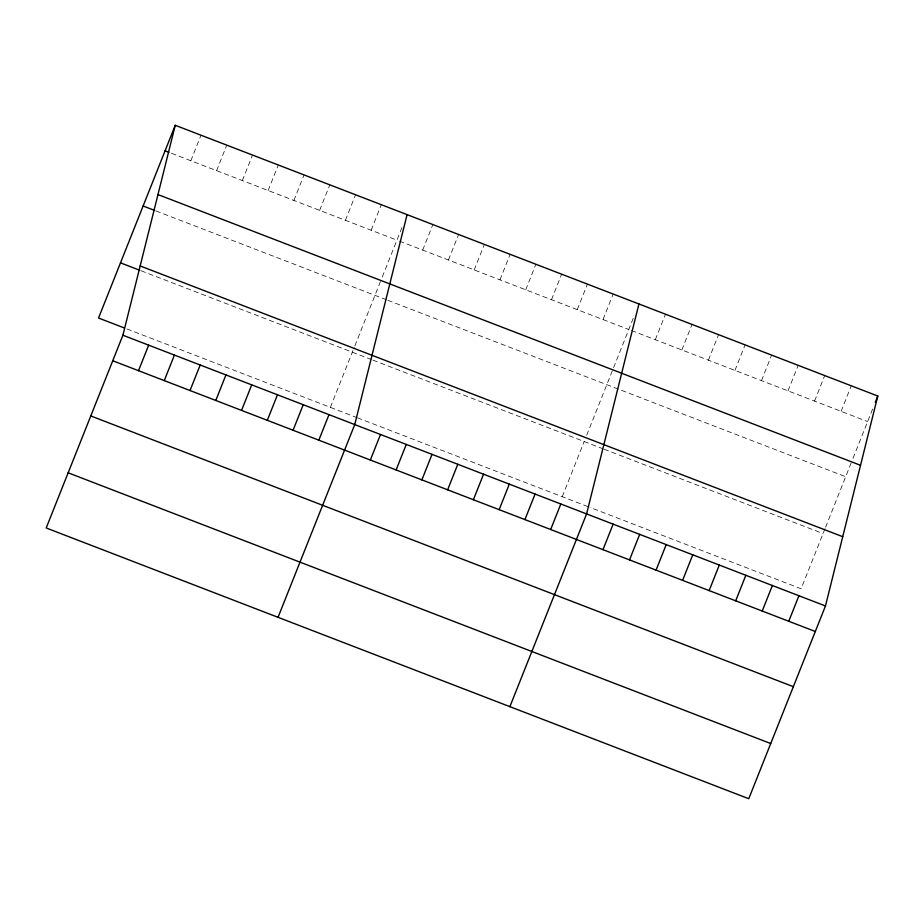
<?xml version="1.0" encoding="UTF-8"?>
<svg xmlns="http://www.w3.org/2000/svg" width="924" height="924" viewBox="0 0 924 924"><rect width="100%" height="100%" fill="white"/><g stroke="black" fill="none" stroke-linecap="round" stroke-linejoin="round"><path stroke-width="0.69" stroke-dasharray="4.62 3.46" d="M190.841 160.73L200.993 135.204M216.597 170.663L226.761 145.137M242.365 180.584L252.518 155.059M268.122 190.517L278.286 164.992M293.878 200.439L304.042 174.913M319.646 210.372L329.799 184.846M345.403 220.293L355.567 194.768M371.159 230.226L381.323 204.701M330.376 407.368L354.354 347.135M354.851 345.876L381.242 279.568M382.282 276.946L402.009 227.385M422.684 250.081L432.848 224.555M448.44 260.002L458.604 234.477M474.208 269.935L484.361 244.41M499.965 279.857L510.129 254.331M525.733 289.79L535.885 264.264M551.489 299.711L561.642 274.185M577.246 309.644L587.41 284.118M603.014 319.565L613.166 294.04M562.231 496.719L584.187 441.533M586.694 435.216L633.852 316.736M655.312 339.72L665.465 314.195M681.854 349.953L692.007 324.428M708.396 360.187L718.549 334.65M734.938 370.409L745.091 344.883M761.48 380.642L771.632 355.105M788.022 390.864L798.174 365.338M814.564 401.097L824.716 375.571M841.106 411.319L851.258 385.793M825.063 528.528L801.096 588.773L590.09 507.461M825.571 527.269L851.951 460.961M853.002 458.339L873.226 407.507M171.518 153.292L396.927 240.148M399.503 241.141L628.77 329.498M631.427 330.515L867.636 421.552M155.994 210.949L386.555 299.803M387.849 300.3L845.679 476.726M141.106 270.79L371.656 359.632M372.95 360.129L602.76 448.694M604.088 449.203L823.053 533.587M126.877 328.944L356.144 417.302M357.426 417.798L588.761 506.941"/><path stroke-width="1.39" d="M122.904 335.227L175.237 125.283L877.8 396.026L825.467 605.971L748.763 798.717L46.2 527.974L122.904 335.227L825.467 605.971M407.08 214.622L354.747 424.578L278.043 617.324M638.934 303.973L586.59 513.917L509.886 706.664M175.237 125.283L98.533 318.029L124.29 327.951M138.508 370.686L148.66 345.16M164.264 380.607L174.428 355.082M190.032 390.54L200.185 365.015M215.789 400.462L225.941 374.936M241.545 410.395L251.709 384.869M267.313 420.316L277.466 394.791M293.07 430.249L303.222 404.724M318.826 440.171L328.99 414.645M370.351 460.025L380.515 434.499M396.107 469.958L406.271 444.432M421.875 479.879L432.028 454.354M447.632 489.812L457.796 464.287M473.388 499.734L483.552 474.208M499.156 509.667L509.309 484.141M524.913 519.588L535.077 494.063M550.669 529.521L560.833 503.996M602.979 549.676L613.132 524.151M629.521 559.909L639.674 534.372M656.063 570.131L666.216 544.606M682.605 580.364L692.757 554.827M709.147 590.586L719.299 565.061M735.689 600.819L745.841 575.294M762.219 611.041L772.383 585.516M875.259 402.402L877.8 396.026M788.761 621.274L798.925 595.749M165.084 150.808L168.942 152.298M157.969 194.56L860.533 465.303M143.116 205.994L154.712 210.453M140.171 265.95L842.734 536.694M120.49 262.843L139.813 270.293M112.74 360.753L815.303 631.496M90.783 415.939L793.346 686.682M68.157 472.799L770.72 743.543"/></g></svg>
